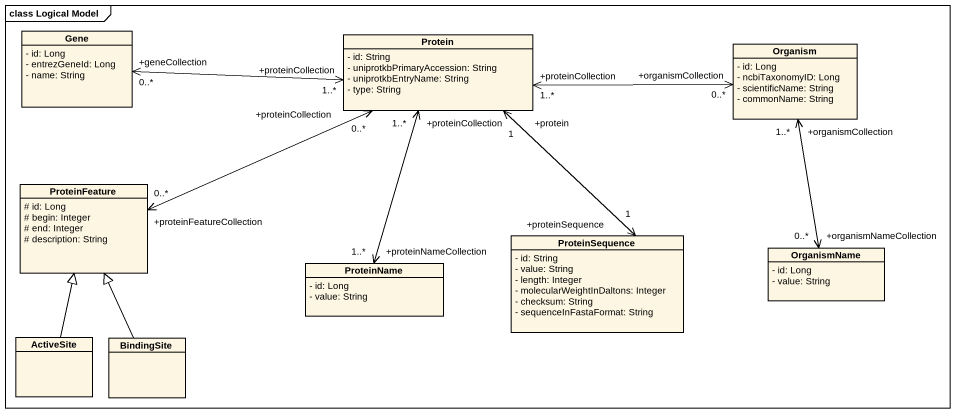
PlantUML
@startuml
mainframe class Logical Model
hide circle
hide empty members
skinparam classAttributeIconSize 0
class Gene {
  - id: Long
  - entrezGeneId: Long
  - name: String
}
class Protein {
  - id: String
  - uniprotkbPrimaryAccession: String
  - uniprotkbEntryName: String
  - type: String
}
class Organism {
  - id: Long
  - ncbiTaxonomyID: Long
  - scientificName: String
  - commonName: String
}
class ProteinFeature {
  # id: Long
  # begin: Integer
  # end: Integer
  # description: String
}
class ProteinName {
  - id: Long
  - value: String
}
class ProteinSequence {
  - id: String
  - value: String
  - length: Integer
  - molecularWeightInDaltons: Integer
  - checksum: String
  - sequenceInFastaFormat: String
}
class OrganismName {
  - id: Long
  - value: String
}
class ActiveSite
class BindingSite
Protein "+proteinCollection\n1..*" <-left-> "+geneCollection\n0..*" Gene
Protein "+proteinCollection\n1..*" <-right-> "+organismCollection\n0..*" Organism
Protein "+proteinCollection\n0..*" <-left-> "+proteinFeatureCollection\n0..*" ProteinFeature
Protein "+proteinCollection\n1..*" <--> "+proteinNameCollection\n1..*" ProteinName
Protein "+protein\n1" <--> "+proteinSequence\n1" ProteinSequence
Organism "+organismCollection\n1..*" <--> "+organismNameCollection\n0..*" OrganismName
ActiveSite -up-|> ProteinFeature
BindingSite -up-|> ProteinFeature
@enduml
